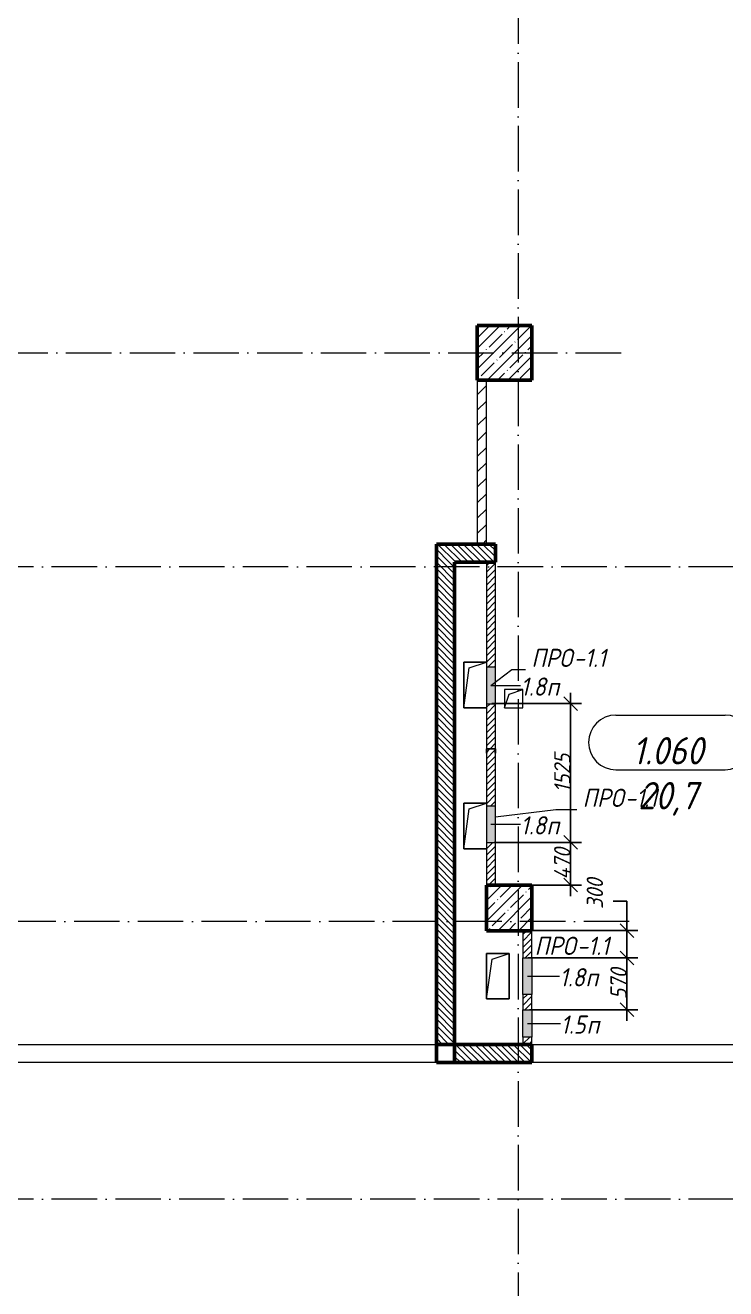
# Model space of a CAD drawing. Header units: millimetres. Extents: x -12989 to 629078, y -109036 to 555275.
# Drawn here: x 596695 to 604393, y 274287 to 288174 of the extents above; entities that cross this region are included whole.
import ezdxf

# ---------------------------------------------------------------- set-up
doc = ezdxf.new("R2010")
doc.units = ezdxf.units.MM
doc.linetypes.add('50_200_ШТРИХ_1Т_ш5_п1_п1_', pattern=[700, 500, -100, 0, -100])
for name, color, linetype, lineweight in [('A-____-____-DIMS', 7, 'Continuous', 9), ('A-FLOR-____-OTLN', 7, 'Continuous', 9), ('A-GENM-____-IDEN', 7, 'Continuous', 9), ('A-GENM-____-MCUT', 7, 'Continuous', 25), ('A-GENM-____-OTLN', 7, 'Continuous', 9), ('A-GENM-____-OTLN-1', 7, 'Continuous', 25), ('A-GLAZ-____-IDEN', 7, 'Continuous', 9), ('A-GLAZ-____-OTLN', 7, 'Continuous', 9), ('A-WALL-____-MCUT-2', 7, 'Continuous', 50), ('A-WALL-____-PATT-1', 7, 'Continuous', 9), ('A-WALL-FNSH-MCUT-1', 7, 'Continuous', 9), ('I-WALL-____-OTLN', 7, 'Continuous', 9), ('S-COLS-____-MCUT', 7, 'Continuous', 50), ('S-COLS-____-OTLN', 7, 'Continuous', 9), ('S-GRID-____-OTLN-1', 7, '50_200_ШТРИХ_1Т_ш5_п1_п1_', 9)]:
    doc.layers.add(name, color=color, linetype=linetype, lineweight=lineweight)
doc.layers.add('A-AREA-IDEN-1', color=7, linetype='Continuous', lineweight=9, true_color=0xaaaaaa)
doc.styles.add('ISOCPEUR_I', font='isocpeui.ttf', dxfattribs={"width": 0.9, "height": 2.5})
doc.styles.add('ISOCPEUR_I_10', font='isocpeui.ttf', dxfattribs={"width": 0.9, "height": 180})
doc.styles.add('ISOCPEUR_I_9', font='isocpeui.ttf', dxfattribs={"width": 0.9, "height": 250})
doc.dimstyles.new('ISO-1_8_0_9К_СРЕДНИЙ_Кладочные_3', dxfattribs={"dimscale": 304.8, "dimtxt": 179.276612, "dimasz": 0.492126, "dimexe": 0.393701, "dimexo": 0, "dimgap": 0, "dimtad": 1, "dimdec": 3, "dimrnd": 0.001, "dimdsep": 46, "dimtxsty": 'ISOCPEUR_I_10', "dimblk1": 'OBLIQUE', "dimblk2": 'OBLIQUE', "dimsah": 1, "dimcen": 0.09, "dimdle": 0.393701, "dimazin": 0, "dimtfac": 1, "dimtdec": 4, "dimtix": 1, "dimtmove": 0, "dimatfit": 3, "dimfxl": 1, "dimtvp": 1, "dimtolj": 1, "dimtzin": 0, "dimarcsym": 2})
doc.dimstyles.new('ISO-1_8_0_9К_СРЕДНИЙ_Кладочные_4', dxfattribs={"dimscale": 304.8, "dimtxt": 179.276612, "dimasz": 0.492126, "dimexe": 0.393701, "dimexo": 0, "dimgap": 0, "dimtad": 1, "dimdec": 3, "dimrnd": 0.001, "dimdsep": 46, "dimtxsty": 'ISOCPEUR_I_10', "dimblk1": 'OBLIQUE', "dimblk2": 'OBLIQUE', "dimsah": 1, "dimcen": 0.09, "dimdle": 0.393701, "dimazin": 0, "dimtfac": 1, "dimtdec": 4, "dimtix": 1, "dimtmove": 1, "dimatfit": 3, "dimfxl": 1, "dimtvp": 1, "dimtolj": 1, "dimtzin": 0, "dimarcsym": 2})
pattern_1 = [(135, (513013.31, 265891.49), (-35.35534, -35.35534), [])]
pattern_2 = [(45, (513013.31, 265891.49), (-35.35534, 35.35534), [])]

# ---------------------------------------------------------------- blocks, each defined once
blk = doc.blocks.new('BSC_Колонна _Прямоугольная - 500х500-V8-АР1_План отверстий 1 этажа в осях 1-64_А-ГГ')
at = {"layer": 'S-COLS-____-OTLN'}
h = blk.add_hatch(dxfattribs=at)
h.set_pattern_fill('FP_38', color=256, style=0, pattern_type=2)
h.set_pattern_definition([(45, (-89000, -12581.04), (-114.04925, 114.04925), []), (45, (-88885.95, -12581.04), (-114.04925, 114.04925), [201.613, -40.323, 3.353, -36.97])])
h.paths.add_polyline_path([(-250, -250), (250, -250), (250, 250), (-250, 250)], flags=0)
at = {"layer": 'S-COLS-____-MCUT'}
for p, q in [((250, 250), (-250, 250)), ((-250, 250), (-250, -250)), ((250, -250), (250, 250)), ((-250, -250), (250, -250))]:
    blk.add_line(p, q, dxfattribs=at)
blk = doc.blocks.new('BSC_Колонна _Прямоугольная - 600х600-V15-АР1_План отверстий 1 этажа в осях 1-64_А-ГГ')
at = {"layer": 'S-COLS-____-OTLN'}
h = blk.add_hatch(dxfattribs=at)
h.set_pattern_fill('FP_46', color=256, style=0, pattern_type=2)
h.set_pattern_definition([(45, (-88950, -18681.04), (-114.04925, 114.04925), []), (45, (-88835.95, -18681.04), (-114.04925, 114.04925), [201.613, -40.323, 3.353, -36.97])])
h.paths.add_polyline_path([(-300, -300), (300, -300), (300, 300), (-300, 300)], flags=0)
at = {"layer": 'S-COLS-____-MCUT'}
for p, q in [((300, 300), (-300, 300)), ((-300, 300), (-300, -300)), ((300, -300), (300, 300)), ((-300, -300), (300, -300))]:
    blk.add_line(p, q, dxfattribs=at)
blk = doc.blocks.new('154_Фахверк_СКБ_Швеллер - Тип_100_4010-27789772-АР1_План отверстий 1 этажа в осях 1-64_А-ГГ')
at = {"layer": 'A-GENM-____-MCUT'}
for p, q in [((175, 50), (125, 50)), ((125, 50), (125, -50)), ((128, 47), (175, 47)), ((128, -47), (128, 47)), ((175, 47), (175, 50)), ((125, -50), (175, -50)), ((175, -47), (128, -47)), ((175, -50), (175, -47))]:
    blk.add_line(p, q, dxfattribs=at)
blk = doc.blocks.new('AR_Отверстие Ниша - Лючок-32403152-АР1_План отверстий 1 этажа в осях 1-64_А-ГГ')
at = {"layer": 'A-GLAZ-____-OTLN'}
blk.add_hatch(color=256, dxfattribs=at).paths.add_polyline_path([(-200, -50), (200, -50), (200, 50), (-200, 50)], flags=0)
for p, q in [((200, 50), (-200, 50)), ((-200, 50), (-200, -50)), ((200, -50), (200, 50)), ((-200, -50), (200, -50))]:
    blk.add_line(p, q, dxfattribs=at)
blk = doc.blocks.new('AR_Отверстие Ниша - Лючок-32403646-АР1_План отверстий 1 этажа в осях 1-64_А-ГГ')
at = {"layer": 'A-GLAZ-____-OTLN'}
blk.add_hatch(color=256, dxfattribs=at).paths.add_polyline_path([(150, 50), (-150, 50), (-150, -50), (150, -50)], flags=0)
for p, q in [((-150, 50), (150, 50)), ((-150, -50), (-150, 50)), ((150, 50), (150, -50)), ((150, -50), (-150, -50))]:
    blk.add_line(p, q, dxfattribs=at)
blk = doc.blocks.new('AR_Отверстие Ниша - Лючок-32403670-АР1_План отверстий 1 этажа в осях 1-64_А-ГГ')
at = {"layer": 'A-GLAZ-____-OTLN'}
blk.add_hatch(color=256, dxfattribs=at).paths.add_polyline_path([(200, 50), (-200, 50), (-200, -50), (200, -50)], flags=0)
for p, q in [((-200, 50), (200, 50)), ((-200, -50), (-200, 50)), ((200, 50), (200, -50)), ((200, -50), (-200, -50))]:
    blk.add_line(p, q, dxfattribs=at)
blk = doc.blocks.new('AR_Отверстие прямоугольное _в плите_ - AR_Отверстие прямоугольное _в плите_-30459229-АР1_План отверстий 1 этажа в осях 1-64_А-ГГ')
at = {"layer": 'A-GENM-____-OTLN'}
for p, q in [((125, 250), (-125, 250)), ((-125, 250), (-125, -250)), ((-125, -250), (-63, 188)), ((-63, 188), (125, 250)), ((125, -250), (125, 250)), ((-125, -250), (125, -250))]:
    blk.add_line(p, q, dxfattribs=at)
blk = doc.blocks.new('AR_Отверстие прямоугольное _в плите_ - AR_Отверстие прямоугольное _в плите_-30459597-АР1_План отверстий 1 этажа в осях 1-64_А-ГГ')
at = {"layer": 'A-GENM-____-OTLN'}
for p, q in [((100, 100), (-100, 100)), ((-100, 100), (-100, -100)), ((-100, -100), (-50, 50)), ((-50, 50), (100, 100)), ((100, -100), (100, 100)), ((-100, -100), (100, -100))]:
    blk.add_line(p, q, dxfattribs=at)
blk = doc.blocks.new('AR_Отверстие прямоугольное _в плите_ - AR_Отверстие прямоугольное _в плите_-V159-АР1_План отверстий 1 этажа в осях 1-64_А-ГГ')
at = {"layer": 'A-GENM-____-OTLN'}
for p, q in [((125, 250), (-125, 250)), ((-125, 250), (-125, -250)), ((-125, -250), (-63, 188)), ((-63, 188), (125, 250)), ((-125, -250), (125, -250))]:
    blk.add_line(p, q, dxfattribs=at)
blk = doc.blocks.new('BSC_Колонна _Прямоугольная1 - 200х200 _металл_-35201515-АР1_План отверстий 1 этажа в осях 1-64_А-ГГ')
at = {"layer": 'S-COLS-____-MCUT'}
for p, q in [((100, 100), (-100, 100)), ((-100, 100), (-100, -100)), ((100, -100), (100, 100)), ((-100, -100), (100, -100))]:
    blk.add_line(p, q, dxfattribs=at)
blk = doc.blocks.new('_Oblique')
at = {"color": 0, "linetype": 'ByBlock', "lineweight": -2}
blk.add_line((-0.5, -0.5), (0.5, 0.5), dxfattribs=at)
blk = doc.blocks.new('*D5803')
at = {"layer": 'A-____-____-DIMS', "color": 0, "lineweight": -2, "transparency": 16777216}
for p, q in [((602688, 280838), (602688, 279073)), ((601822, 280718), (602808, 280718)), ((601847, 279193), (602808, 279193))]:
    blk.add_line(p, q, dxfattribs=at)
at = {"layer": 'Defpoints', "color": 0, "transparency": 16777216}
for p in [(601822, 280718), (601847, 279193), (602688, 279193)]:
    blk.add_point(p, dxfattribs=at)
at = {"layer": 'A-____-____-DIMS', "color": 0, "lineweight": -2, "transparency": 16777216, "xscale": 150, "yscale": 150, "zscale": 150}
for p, rotation in [((602688, 280718), 90), ((602688, 279193), 270)]:
    blk.add_blockref('_Oblique', p, dxfattribs=dict(at, rotation=rotation))
at = {"layer": 'A-____-____-DIMS', "color": 0, "transparency": 16777216, "insert": (602598, 279955), "char_height": 180, "width": 504.73, "attachment_point": 5, "rotation": 90, "style": 'ISOCPEUR_I_10'}
blk.add_mtext('\\A1;1525', dxfattribs=at)
blk = doc.blocks.new('*D5804')
at = {"layer": 'A-____-____-DIMS', "color": 0, "lineweight": -2, "transparency": 16777216}
for p, q in [((602688, 279313), (602688, 278603)), ((601847, 279193), (602808, 279193)), ((602263, 278723), (602808, 278723))]:
    blk.add_line(p, q, dxfattribs=at)
at = {"layer": 'Defpoints', "color": 0, "transparency": 16777216}
for p in [(601847, 279193), (602263, 278723), (602688, 278723)]:
    blk.add_point(p, dxfattribs=at)
at = {"layer": 'A-____-____-DIMS', "color": 0, "lineweight": -2, "transparency": 16777216, "xscale": 150, "yscale": 150, "zscale": 150}
for p, rotation in [((602688, 279193), 90), ((602688, 278723), 270)]:
    blk.add_blockref('_Oblique', p, dxfattribs=dict(at, rotation=rotation))
at = {"layer": 'A-____-____-DIMS', "color": 0, "transparency": 16777216, "insert": (602597, 278958), "char_height": 180, "width": 426.13, "attachment_point": 5, "rotation": 90, "style": 'ISOCPEUR_I_10'}
blk.add_mtext('\\A1;470', dxfattribs=at)
blk = doc.blocks.new('*D5805')
at = {"layer": 'A-____-____-DIMS', "color": 0, "lineweight": -2, "transparency": 16777216}
for p, q in [((603157, 278545), (603307, 278545)), ((603307, 278545), (603307, 278223)), ((603307, 278343), (603307, 277803)), ((602263, 278223), (603427, 278223)), ((602222, 277923), (603427, 277923))]:
    blk.add_line(p, q, dxfattribs=at)
at = {"layer": 'Defpoints', "color": 0, "transparency": 16777216}
for p in [(602263, 278223), (602222, 277923), (603307, 277923)]:
    blk.add_point(p, dxfattribs=at)
at = {"layer": 'A-____-____-DIMS', "color": 0, "lineweight": -2, "transparency": 16777216, "xscale": 150, "yscale": 150, "zscale": 150}
for p, rotation in [((603307, 278223), 90), ((603307, 277923), 270)]:
    blk.add_blockref('_Oblique', p, dxfattribs=dict(at, rotation=rotation))
at = {"layer": 'A-____-____-DIMS', "color": 0, "transparency": 16777216, "insert": (602865, 278461), "char_height": 180, "width": 409.58, "attachment_point": 1, "rotation": 90, "line_spacing_factor": 1.149209, "style": 'ISOCPEUR_I_10'}
blk.add_mtext('\\A1;300', dxfattribs=at)
blk = doc.blocks.new('*D5806')
at = {"layer": 'A-____-____-DIMS', "color": 0, "lineweight": -2, "transparency": 16777216}
for p, q in [((603307, 278043), (603307, 277233)), ((602222, 277923), (603427, 277923)), ((602237, 277353), (603427, 277353))]:
    blk.add_line(p, q, dxfattribs=at)
at = {"layer": 'Defpoints', "color": 0, "transparency": 16777216}
for p in [(602222, 277923), (602237, 277353), (603307, 277353)]:
    blk.add_point(p, dxfattribs=at)
at = {"layer": 'A-____-____-DIMS', "color": 0, "lineweight": -2, "transparency": 16777216, "xscale": 150, "yscale": 150, "zscale": 150}
for p, rotation in [((603307, 277923), 90), ((603307, 277353), 270)]:
    blk.add_blockref('_Oblique', p, dxfattribs=dict(at, rotation=rotation))
at = {"layer": 'A-____-____-DIMS', "color": 0, "transparency": 16777216, "insert": (603216, 277638), "char_height": 180, "width": 409.58, "attachment_point": 5, "rotation": 90, "style": 'ISOCPEUR_I_10'}
blk.add_mtext('\\A1;570', dxfattribs=at)
blk = doc.blocks.new('AAR_СКБ_Марка_помещения_1_5 ммп - Номер _ Площадь-27962135-АИ_План этажа_Стены_1')
at = {"layer": 'A-AREA-IDEN-1'}
for p, q in [((-2.987, 3), (3.013, 3)), ((-2.987, 0), (3.013, 0))]:
    blk.add_line(p, q, dxfattribs=at)
for centre, start, end in [((-2.987, 1.5), 90, 270), ((3.013, 1.5), 270, 90)]:
    blk.add_arc(centre, 1.5, start, end, dxfattribs=at)

msp = doc.modelspace()

# ---------------------------------------------------------------- hatches: boundary and pattern name
at = {"layer": 'A-WALL-____-PATT-1'}
h = msp.add_hatch(dxfattribs=at)
h.set_pattern_fill('FP_4', color=256, style=0, pattern_type=2)
h.set_pattern_definition([(45, (513013.31, 265891.49), (-84.85281, 84.85281), [])])
h.paths.add_polyline_path([(601763.3109, 282472.5335), (601763.3109, 284272.5335), (601663.3109, 284272.5335), (601663.3109, 282472.5335)], flags=0)
h = msp.add_hatch(dxfattribs=at)
h.set_pattern_fill('FP_6', color=256, style=0, pattern_type=2)
h.set_pattern_definition(pattern_1)
h.paths.add_polyline_path([(601863.3109, 282272.5335), (601863.3109, 282472.5335), (601213.3109, 282472.5335), (601213.3109, 282272.5335), (601413.3109, 282272.5335)], flags=0)
h = msp.add_hatch(dxfattribs=at)
h.set_pattern_fill('FP_6', color=256, style=0, pattern_type=2)
h.set_pattern_definition(pattern_1)
h.paths.add_polyline_path([(601413.3109, 276972.5335), (601413.3109, 282272.5335), (601213.3109, 282272.5335), (601213.3109, 276972.5335), (601371.5752, 276972.5335)], flags=0)
h = msp.add_hatch(dxfattribs=at)
h.set_pattern_fill('FP_5', color=256, style=0, pattern_type=2)
h.set_pattern_definition(pattern_2)
h.paths.add_polyline_path([(601863.3109, 278722.5335), (601863.3109, 279192.5335), (601763.3109, 279192.5335), (601763.3109, 278722.5335)], flags=0)
h.paths.add_polyline_path([(601863.3109, 279592.5335), (601863.3109, 280172.5335), (601860.3109, 280172.5335), (601860.3109, 280219.5335), (601766.3109, 280219.5335), (601766.3109, 280172.5335), (601763.3109, 280172.5335), (601763.3109, 279592.5335), (601860.3109, 279592.5335)], flags=0)
h.paths.add_polyline_path([(601860.3109, 280222.5335), (601863.3109, 280222.5335), (601863.3109, 280717.5335), (601763.3109, 280717.5335), (601763.3109, 280222.5335), (601766.3109, 280222.5335)], flags=0)
h.paths.add_polyline_path([(601763.3109, 281117.5335), (601863.3109, 281117.5335), (601863.3109, 282272.5335), (601763.3109, 282272.5335)], flags=0)
h = msp.add_hatch(dxfattribs=at)
h.set_pattern_fill('FP_5', color=256, style=0, pattern_type=2)
h.set_pattern_definition(pattern_2)
h.paths.add_polyline_path([(602163.3109, 276972.5335), (602263.3109, 276972.5335), (602263.3109, 277052.5335), (602163.3109, 277052.5335)], flags=0)
h.paths.add_polyline_path([(602263.3109, 277352.5335), (602263.3109, 277522.5335), (602163.3109, 277522.5335), (602163.3109, 277352.5335)], flags=0)
h.paths.add_polyline_path([(602163.3109, 277922.5335), (602263.3109, 277922.5335), (602263.3109, 278222.5335), (602163.3109, 278222.5335)], flags=0)
h = msp.add_hatch(dxfattribs=at)
h.set_pattern_fill('FP_6', color=256, style=0, pattern_type=2)
h.set_pattern_definition(pattern_1)
h.paths.add_polyline_path([(601413.3109, 276772.5335), (602263.3109, 276772.5335), (602263.3109, 276972.5335), (601413.3109, 276972.5335)], flags=0)

# ---------------------------------------------------------------- linework, layer by layer
at = {"layer": 'A-FLOR-____-OTLN'}
for p, q in [((601513.3109, 281172.5335), (601763.3109, 281172.5335)), ((601513.3109, 280672.5335), (601513.3109, 281172.5335)), ((601763.3109, 280672.5335), (601513.3109, 280672.5335)), ((601513.3109, 279622.5335), (601763.3109, 279622.5335)), ((601513.3109, 279122.5335), (601513.3109, 279622.5335)), ((601763.3109, 279122.5335), (601513.3109, 279122.5335)), ((601763.3109, 277972.5335), (602013.3109, 277972.5335)), ((601763.3109, 277472.5335), (601763.3109, 277972.5335)), ((602013.3109, 277972.5335), (602013.3109, 277472.5335)), ((602013.3109, 277472.5335), (601763.3109, 277472.5335))]:
    msp.add_line(p, q, dxfattribs=at)
at = {"layer": 'A-GENM-____-IDEN'}
for p, q in [((601813.3109, 280917.5335), (602043.8175, 281093.5335)), ((602043.8175, 281093.5335), (602191.7813, 281093.5335)), ((601863.3109, 279474.6524), (602526.7316, 279555.3423)), ((602526.7316, 279555.3423), (602755.6006, 279555.3423))]:
    msp.add_line(p, q, dxfattribs=at)
at = {"layer": 'A-GLAZ-____-IDEN'}
for p, q in [((601813.3109, 280917.5335), (602137.8897, 280917.5335)), ((601813.3109, 279392.5335), (602137.8897, 279392.5335)), ((602213.3109, 277722.5335), (602566.8474, 277722.5335)), ((602213.3109, 277202.5335), (602578.5474, 277202.5335))]:
    msp.add_line(p, q, dxfattribs=at)
at = {"layer": 'A-WALL-____-MCUT-2'}
for p, q in [((601213.3109, 282472.5335), (601213.3109, 276972.5335)), ((601863.3109, 282472.5335), (601213.3109, 282472.5335)), ((601863.3109, 282272.5335), (601863.3109, 282472.5335)), ((601413.3109, 276972.5335), (601413.3109, 282272.5335)), ((601413.3109, 282272.5335), (601863.3109, 282272.5335)), ((602263.3109, 276972.5335), (601413.3109, 276972.5335)), ((602263.3109, 276772.5335), (602263.3109, 276972.5335)), ((601413.3109, 276772.5335), (602263.3109, 276772.5335))]:
    msp.add_line(p, q, dxfattribs=at)
at = {"layer": 'A-WALL-FNSH-MCUT-1'}
for p, q in [((601663.3109, 284272.5335), (601663.3109, 282472.5335)), ((601763.3109, 282472.5335), (601763.3109, 284272.5335)), ((601763.3109, 282272.5335), (601763.3109, 281117.5335)), ((601863.3109, 281117.5335), (601863.3109, 282272.5335)), ((601763.3109, 280717.5335), (601763.3109, 280222.5335)), ((601863.3109, 280222.5335), (601863.3109, 280717.5335)), ((601763.3109, 280172.5335), (601763.3109, 279592.5335)), ((601863.3109, 279592.5335), (601863.3109, 280172.5335)), ((601763.3109, 279192.5335), (601763.3109, 278722.5335)), ((601863.3109, 278722.5335), (601863.3109, 279192.5335)), ((602163.3109, 278222.5335), (602163.3109, 277922.5335)), ((602263.3109, 277922.5335), (602263.3109, 278222.5335)), ((602163.3109, 277522.5335), (602163.3109, 277352.5335)), ((602263.3109, 277352.5335), (602263.3109, 277522.5335)), ((602163.3109, 277052.5335), (602163.3109, 276972.5335)), ((602263.3109, 276972.5335), (602263.3109, 277052.5335))]:
    msp.add_line(p, q, dxfattribs=at)
at = {"layer": 'I-WALL-____-OTLN'}
for p, q in [((596413.3109, 276972.5335), (601213.3109, 276972.5335)), ((602263.3109, 276972.5335), (605863.3109, 276972.5335)), ((601213.3109, 276772.5335), (596413.3109, 276772.5335)), ((605863.3109, 276772.5335), (602263.3109, 276772.5335))]:
    msp.add_line(p, q, dxfattribs=at)
at = {"layer": 'S-GRID-____-OTLN-1'}
for p, q in [((602113.3109, 315772.4512), (602113.3109, 261408.8852)), ((580340.0813, 284572.5335), (603332.0982, 284572.5335)), ((617087.7175, 282222.5335), (580340.0813, 282222.5335)), ((603332.0982, 278322.5335), (580340.0813, 278322.5335)), ((617087.7175, 275272.5335), (508556.9485, 275272.5335))]:
    msp.add_line(p, q, dxfattribs=at)

# ---------------------------------------------------------------- block references
at = {"layer": 'A-AREA-IDEN-1', "xscale": 199.9999999999999, "yscale": 199.9999999999999, "zscale": 199.9999999999999}
msp.add_blockref('AAR_СКБ_Марка_помещения_1_5 ммп - Номер _ Площадь-27962135-АИ_План этажа_Стены_1', (603783.6432, 279991.8136), dxfattribs=at)
at = {"layer": 'A-GENM-____-OTLN'}
for name, p in [('AR_Отверстие прямоугольное _в плите_ - AR_Отверстие прямоугольное _в плите_-V159-АР1_План отверстий 1 этажа в осях 1-64_А-ГГ', (601638.3109, 280922.5335)), ('AR_Отверстие прямоугольное _в плите_ - AR_Отверстие прямоугольное _в плите_-30459597-АР1_План отверстий 1 этажа в осях 1-64_А-ГГ', (602063.3109, 280772.5335)), ('AR_Отверстие прямоугольное _в плите_ - AR_Отверстие прямоугольное _в плите_-V159-АР1_План отверстий 1 этажа в осях 1-64_А-ГГ', (601638.3109, 279372.5335)), ('AR_Отверстие прямоугольное _в плите_ - AR_Отверстие прямоугольное _в плите_-30459229-АР1_План отверстий 1 этажа в осях 1-64_А-ГГ', (601888.3109, 277722.5335))]:
    msp.add_blockref(name, p, dxfattribs=at)
at = {"layer": 'A-GENM-____-OTLN-1', "rotation": 270}
msp.add_blockref('154_Фахверк_СКБ_Швеллер - Тип_100_4010-27789772-АР1_План отверстий 1 этажа в осях 1-64_А-ГГ', (601813.3109, 280347.5335), dxfattribs=at)
at = {"layer": 'A-GLAZ-____-OTLN'}
for name, p, rotation in [('AR_Отверстие Ниша - Лючок-32403152-АР1_План отверстий 1 этажа в осях 1-64_А-ГГ', (601813.3109, 280917.5335), 90), ('AR_Отверстие Ниша - Лючок-32403152-АР1_План отверстий 1 этажа в осях 1-64_А-ГГ', (601813.3109, 279392.5335), 90), ('AR_Отверстие Ниша - Лючок-32403670-АР1_План отверстий 1 этажа в осях 1-64_А-ГГ', (602213.3109, 277722.5335), 270), ('AR_Отверстие Ниша - Лючок-32403646-АР1_План отверстий 1 этажа в осях 1-64_А-ГГ', (602213.3109, 277202.5335), 270)]:
    msp.add_blockref(name, p, dxfattribs=dict(at, rotation=rotation))
at = {"layer": 'S-COLS-____-OTLN'}
for name, p in [('BSC_Колонна _Прямоугольная - 600х600-V15-АР1_План отверстий 1 этажа в осях 1-64_А-ГГ', (601963.3109, 284572.5335)), ('BSC_Колонна _Прямоугольная - 500х500-V8-АР1_План отверстий 1 этажа в осях 1-64_А-ГГ', (602013.3109, 278472.5335))]:
    msp.add_blockref(name, p, dxfattribs=at)
at = {"layer": 'S-COLS-____-OTLN', "rotation": 180}
msp.add_blockref('BSC_Колонна _Прямоугольная1 - 200х200 _металл_-35201515-АР1_План отверстий 1 этажа в осях 1-64_А-ГГ', (601313.3109, 276872.5335), dxfattribs=at)

# ---------------------------------------------------------------- texts
at = {"layer": 'A-AREA-IDEN-1', "char_height": 300, "attachment_point": 8, "line_spacing_factor": 1.139951, "style": 'ISOCPEUR_I'}
for s, insert, width in [('\\pxqc,t8.46667,16.93333,25.4,33.86667,42.33333,50.8,59.26667,67.73333,76.2,84.66667,93.13333,101.6,110.06667,118.53333,127,135.46667,143.93333,152.4,160.86667,169.33333,177.8,186.26667,194.73333,203.2,211.66667,220.13333,228.6,237.06667,245.53333,254,262.46667,270.93333;{1.060}', (603758.2141, 280050.1434), 900), ('\\pxqc,t8.46667,16.93333,25.4,33.86667,42.33333,50.8,59.26667,67.73333,76.2,84.66667,93.13333,101.6,110.06667,118.53333,127,135.46667,143.93333,152.4,160.86667,169.33333,177.8,186.26667,194.73333,203.2,211.66667,220.13333,228.6,237.06667,245.53333,254,262.46667,270.93333;{20,7}', (603759.2141, 279486.1955), 754)]:
    msp.add_mtext(s, dxfattribs=dict(at, insert=insert, width=width))
at = {"layer": 'A-GENM-____-IDEN', "char_height": 200, "attachment_point": 1, "style": 'ISOCPEUR_I_9'}
for s, insert, width in [('ПРО', (602256.9246, 281320.6497), 562.784625), ('-1.1', (602721.2684, 281320.6497), 461.772), ('ПРО', (602820.7439, 279782.4585), 562.784625), ('-1.1', (603285.0877, 279782.4585), 461.772), ('ПРО', (602293.1696, 278155.719), 562.784625), ('-1.1', (602757.5134, 278155.719), 461.772)]:
    msp.add_mtext(s, dxfattribs=dict(at, insert=insert, width=width))
at = {"layer": 'A-GLAZ-____-IDEN', "char_height": 200, "attachment_point": 1, "style": 'ISOCPEUR_I_9'}
for s, insert, width in [('1.8', (602137.8897, 281005.1481), 346.329), ('\\fISOCPEUR|b0|i1|c204|p34|;\\W.9;п', (602423.6397, 281005.1481), 158.734125), ('1.8', (602137.8897, 279480.1481), 346.329), ('\\fISOCPEUR|b0|i1|c204|p34|;\\W.9;п', (602423.6397, 279480.1481), 158.734125), ('1.8', (602566.8474, 277810.1481), 346.329), ('\\fISOCPEUR|b0|i1|c204|p34|;\\W.9;п', (602852.5974, 277810.1481), 158.734125), ('1.5', (602578.5474, 277290.1481), 346.329), ('\\fISOCPEUR|b0|i1|c204|p34|;\\W.9;п', (602864.2974, 277290.1481), 158.734125)]:
    msp.add_mtext(s, dxfattribs=dict(at, insert=insert, width=width))

# ---------------------------------------------------------------- dimensions: what is measured, and where the dimension line sits
at = {"layer": 'A-____-____-DIMS'}
for base, p1, p2, override, picture, middle in [((602687.9603, 279192.5335), (601822.377, 280717.5335), (601847.1747, 279192.5335), {"dimpost": '<>', "dimfxl": 1525.201602}, '*D5803', (602597.9603, 279955.0335)), ((602687.9603, 278722.5335), (601847.1747, 279192.5335), (602263.3109, 278722.5335), {"dimpost": '<>', "dimfxl": 627.749435}, '*D5804', (602596.8012, 278957.5335)), ((603306.7123, 277352.5335), (602222.377, 277922.5335), (602236.8229, 277352.5335), {"dimpost": '<>', "dimfxl": 570.183026}, '*D5806', (603215.5532, 277637.5335))]:
    dim = msp.add_linear_dim(base=base, p1=p1, p2=p2, angle=90, dimstyle='ISO-1_8_0_9К_СРЕДНИЙ_Кладочные_3', override=override, dxfattribs=at)
    dim.commit()
    dim.dimension.update_dxf_attribs({"geometry": picture, "text_midpoint": middle})
dim = msp.add_linear_dim(base=(603306.7123, 277922.5335), p1=(602263.3109, 278222.5335), p2=(602222.377, 277922.5335), angle=90, dimstyle='ISO-1_8_0_9К_СРЕДНИЙ_Кладочные_4', override={"dimpost": '<>', "dimfxl": 302.779764}, dxfattribs=at)
dim.commit()
dim.dimension.update_dxf_attribs({"geometry": '*D5805', "text_midpoint": (603191.5503, 278545.4599), "dimtype": 160, "text_rotation": 90})

doc.saveas('drawing.dxf')
